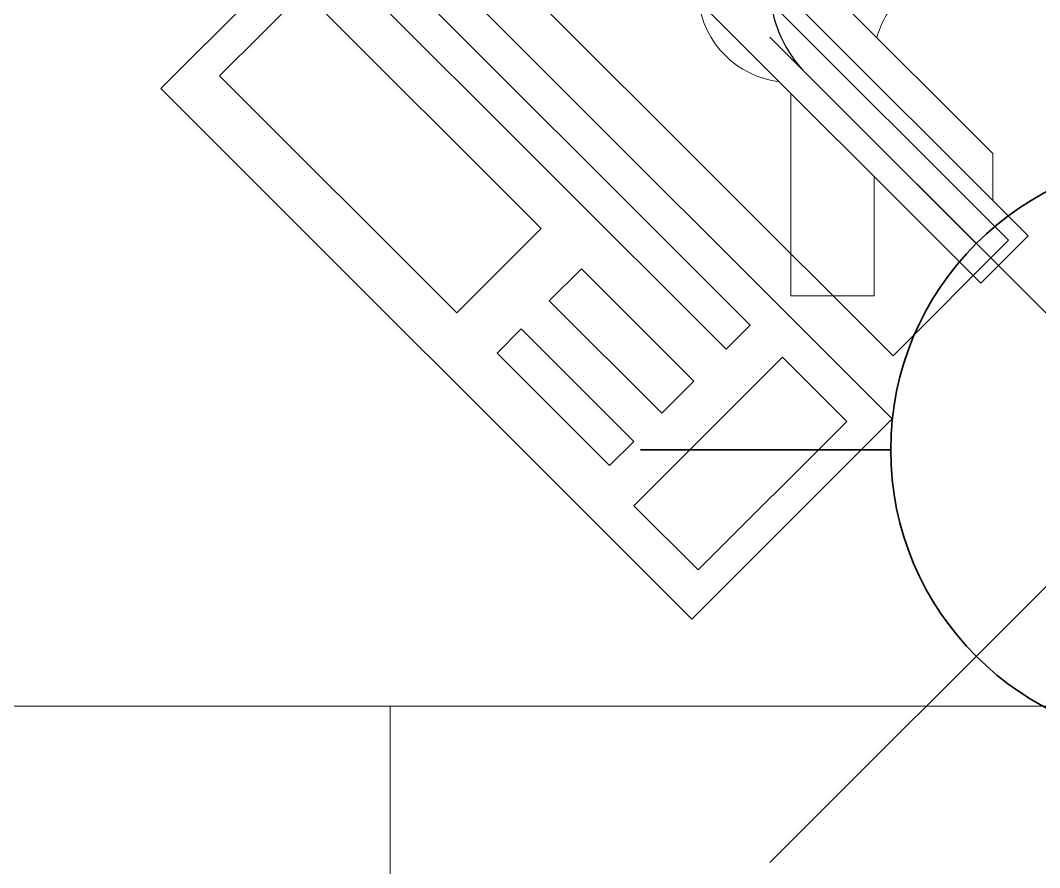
# Model space of a CAD drawing. Header units: inches. Extents: x -12418 to 57169, y -29325 to 19878.
# Drawn here: x 48121 to 48732, y 6331 to 6839 of the extents above; entities that cross this region are included whole.
import ezdxf
from ezdxf.enums import TextEntityAlignment as Align

# ---------------------------------------------------------------- set-up
doc = ezdxf.new("R2010")
doc.units = ezdxf.units.IN
doc.header["$LTSCALE"] = 25
doc.header["$MEASUREMENT"] = 0
doc.linetypes.add('DASHDOT', pattern=[25.4, 12.7, -6.35, 0, -6.35])
doc.linetypes.add('HIDDEN', pattern=[9.525, 6.35, -3.175])
doc.layers.get('0').update_dxf_attribs({"color": 8})
doc.layers.get('Defpoints').update_dxf_attribs({"color": 8})
for name, color, linetype, lineweight in [('00-Ground Floor$0$LOADING', 253, 'Continuous', 5), ('E-LITE-CLNG-CNDT', 6, 'DASHDOT', 35), ('E-LITE-EXIT-NUMB', 6, 'Continuous', 25), ('E-POWR-FLOR-CNDT', 6, 'HIDDEN', 25), ('E-POWR-WALL @ 100', 4, 'Continuous', 35)]:
    doc.layers.add(name, color=color, linetype=linetype, lineweight=lineweight)
doc.styles.add('DC_Simplex', font='SIMPLEX.shx', dxfattribs={"width": 0.7})

# ---------------------------------------------------------------- blocks, each defined once
blk = doc.blocks.new('00-Ground Floor$0$ITCWLS1-P')
at = {"layer": '00-Ground Floor$0$LOADING'}
for p, q in [((-0.17, 0.45), (-0.17, 0)), ((-0.17, 0.45), (0, 0.45)), ((0, 0.45), (0, 0)), ((-0.30509, 0.43, 0), (-0.30509, 0.02, 0)), ((-0.26509, 0.43, 0), (-0.26509, 0.02, 0)), ((-0.295, 0.02639), (-0.295, 0.40939)), ((-0.197, 0.02639), (-0.197, 0.40939)), ((-0.32509, 0.38, 0), (-0.32509, 0.07, 0)), ((-0.32509, 0.07, 0), (-0.30509, 0.05, 0)), ((-0.197, 0.02639), (-0.295, 0.02639)), ((-0.30509, 0.02, 0), (-0.26509, 0.02, 0)), ((-0.17, 0), (0, 0))]:
    blk.add_line(p, q, dxfattribs=at)
at = {"layer": '00-Ground Floor$0$LOADING', "extrusion": (2.48281e-10, -3.18408e-10, -1)}
for p, q in [((-0.26509, 0.18119), (-0.17907, 0.09517)), ((-0.26509, 0.11048), (-0.21443, 0.05981)), ((-0.17907, 0.09517), (-0.21443, 0.05981))]:
    blk.add_line(p, q, dxfattribs=at)
at = {"layer": '00-Ground Floor$0$LOADING'}
for points in [[(-0.12914, 0.40893), (-0.12914, 0.09996), (-0.14957, 0.09996), (-0.14957, 0.43047)], [(-0.14957, 0.09997), (-0.14957, 0.09997), (-0.14957, 0.09997), (-0.14957, 0.09997), (-0.14957, 0.09997), (-0.14957, 0.09997), (-0.14957, 0.09997), (-0.14957, 0.09997), (-0.14957, 0.09997)], [(-0.14957, 0.09997), (-0.14957, 0.09997), (-0.14957, 0.09997), (-0.14957, 0.09997), (-0.14957, 0.09997), (-0.14957, 0.09997), (-0.14957, 0.09997), (-0.14957, 0.09997), (-0.14957, 0.09997), (-0.14957, 0.09997), (-0.14957, 0.09997), (-0.14957, 0.09997), (-0.14957, 0.09997), (-0.14957, 0.09997), (-0.14957, 0.09997), (-0.14957, 0.09997), (-0.14957, 0.09997), (-0.14957, 0.09997)], [(-0.14957, 0.09996), (-0.14957, 0.09996), (-0.14957, 0.09996), (-0.14957, 0.09996), (-0.14957, 0.09996), (-0.14957, 0.09996), (-0.14957, 0.09996), (-0.14957, 0.09996), (-0.14957, 0.09996), (-0.14957, 0.09996)], [(-0.14957, 0.09996), (-0.14957, 0.09996), (-0.14957, 0.09996), (-0.14957, 0.09996), (-0.14957, 0.09996), (-0.14957, 0.09996), (-0.14957, 0.09996)], [(-0.14957, 0.09997), (-0.14957, 0.09997), (-0.14957, 0.09997), (-0.14957, 0.09997), (-0.14957, 0.09997), (-0.14957, 0.09997), (-0.14957, 0.09997), (-0.14957, 0.09997), (-0.14957, 0.09997), (-0.14957, 0.09997)], [(-0.14957, 0.09997), (-0.14957, 0.09997), (-0.14957, 0.09997), (-0.14957, 0.09997), (-0.14957, 0.09997), (-0.14957, 0.09997), (-0.14957, 0.09997), (-0.14957, 0.09997), (-0.14957, 0.09997), (-0.14957, 0.09997), (-0.14957, 0.09997), (-0.14957, 0.09997), (-0.14957, 0.09997), (-0.14957, 0.09997), (-0.14957, 0.09997)], [(-0.14957, 0.09997), (-0.14957, 0.09997), (-0.14957, 0.09997), (-0.14957, 0.09997), (-0.14957, 0.09997), (-0.14957, 0.09997), (-0.14957, 0.09997), (-0.14957, 0.09997), (-0.14957, 0.09997), (-0.14957, 0.09997)], [(-0.14957, 0.09997), (-0.14957, 0.09997), (-0.14957, 0.09997), (-0.14957, 0.09997), (-0.14957, 0.09997), (-0.14957, 0.09997), (-0.14957, 0.09997), (-0.14957, 0.09997), (-0.14957, 0.09997), (-0.14957, 0.09997)], [(-0.14957, 0.09996), (-0.14957, 0.09996), (-0.14957, 0.09996), (-0.14957, 0.09996), (-0.14957, 0.09996), (-0.14957, 0.09996), (-0.14957, 0.09996), (-0.14957, 0.09996), (-0.14957, 0.09996), (-0.14957, 0.09996), (-0.14957, 0.09996), (-0.14957, 0.09996), (-0.14957, 0.09996), (-0.14957, 0.09996), (-0.14957, 0.09996), (-0.14957, 0.09996), (-0.14957, 0.09996), (-0.14957, 0.09996), (-0.14957, 0.09997), (-0.14957, 0.09997), (-0.14957, 0.09997), (-0.14957, 0.09997), (-0.14957, 0.09997), (-0.14957, 0.09997), (-0.14957, 0.09997), (-0.14957, 0.09997), (-0.14957, 0.09997), (-0.14957, 0.09997), (-0.14957, 0.09997), (-0.14957, 0.09997), (-0.14957, 0.09997), (-0.14957, 0.09997), (-0.14956, 0.09997), (-0.14956, 0.09997), (-0.14956, 0.09997), (-0.14956, 0.09996), (-0.14956, 0.09996), (-0.14956, 0.09996), (-0.14956, 0.09996), (-0.14956, 0.09996), (-0.14956, 0.09996), (-0.14956, 0.09996), (-0.14956, 0.09996), (-0.14956, 0.09996), (-0.14956, 0.09996), (-0.14956, 0.09996), (-0.14956, 0.09996), (-0.14956, 0.09996), (-0.14957, 0.09996), (-0.14957, 0.09996), (-0.14957, 0.09996), (-0.14957, 0.09996), (-0.14957, 0.09996), (-0.14957, 0.09996)], [(-0.14957, 0.09996), (-0.14957, 0.09996), (-0.14957, 0.09996), (-0.14957, 0.09996), (-0.14957, 0.09996), (-0.14957, 0.09996), (-0.14957, 0.09996), (-0.14957, 0.09996), (-0.14957, 0.09996), (-0.14957, 0.09996), (-0.14957, 0.09997), (-0.14957, 0.09997), (-0.14957, 0.09997), (-0.14957, 0.09996), (-0.14957, 0.09996), (-0.14957, 0.09996), (-0.14957, 0.09996), (-0.14957, 0.09996), (-0.14957, 0.09996), (-0.14957, 0.09997), (-0.14957, 0.09997), (-0.14957, 0.09997), (-0.14957, 0.09997), (-0.14957, 0.09997), (-0.14957, 0.09997), (-0.14957, 0.09997), (-0.14957, 0.09997), (-0.14957, 0.09997), (-0.14957, 0.09997), (-0.14957, 0.09997), (-0.14957, 0.09997), (-0.14957, 0.09997), (-0.14957, 0.09997), (-0.14957, 0.09997), (-0.14957, 0.09997), (-0.14957, 0.09997), (-0.14957, 0.09997), (-0.14957, 0.09997), (-0.14957, 0.09997), (-0.14957, 0.09997), (-0.14957, 0.09997), (-0.14957, 0.09997), (-0.14957, 0.09997), (-0.14957, 0.09997), (-0.14957, 0.09997), (-0.14957, 0.09997), (-0.14957, 0.09997), (-0.14957, 0.09997), (-0.14957, 0.09997), (-0.14957, 0.09997), (-0.14957, 0.09997), (-0.14957, 0.09997), (-0.14957, 0.09997), (-0.14957, 0.09997), (-0.14957, 0.09997), (-0.14957, 0.09997), (-0.14957, 0.09997), (-0.14957, 0.09997), (-0.14957, 0.09997), (-0.14957, 0.09997), (-0.14957, 0.09997), (-0.14957, 0.09997), (-0.14957, 0.09997), (-0.14957, 0.09997), (-0.14957, 0.09997), (-0.14957, 0.09997), (-0.14957, 0.09997), (-0.14957, 0.09997), (-0.14957, 0.09997), (-0.14957, 0.09997), (-0.14957, 0.09997), (-0.14957, 0.09997), (-0.14957, 0.09997), (-0.14957, 0.09997), (-0.14957, 0.09997), (-0.14957, 0.09997), (-0.14957, 0.09997), (-0.14957, 0.09997), (-0.14957, 0.09997), (-0.14957, 0.09997), (-0.14956, 0.09997), (-0.14957, 0.09997), (-0.14957, 0.09997), (-0.14957, 0.09997), (-0.14957, 0.09997), (-0.14956, 0.09997), (-0.14957, 0.09997), (-0.14957, 0.09997), (-0.14957, 0.09997), (-0.14957, 0.09997), (-0.14957, 0.09997), (-0.14957, 0.09997), (-0.14957, 0.09997), (-0.14957, 0.09997), (-0.14957, 0.09997), (-0.14957, 0.09997), (-0.14956, 0.09997), (-0.14957, 0.09996), (-0.14957, 0.09996), (-0.14957, 0.09996), (-0.14956, 0.09996), (-0.14957, 0.09996), (-0.14957, 0.09996), (-0.14957, 0.09996), (-0.14957, 0.09996), (-0.14957, 0.09996), (-0.14957, 0.09996), (-0.14957, 0.09996), (-0.14957, 0.09996), (-0.14957, 0.09996), (-0.14957, 0.09996)], [(-0.14957, 0.09996), (-0.14957, 0.09996), (-0.14957, 0.09996), (-0.14957, 0.09996), (-0.14957, 0.09996), (-0.14957, 0.09996), (-0.14957, 0.09996), (-0.14957, 0.09996)], [(-0.14957, 0.09996), (-0.14957, 0.09996), (-0.14957, 0.09996), (-0.14957, 0.09996), (-0.14957, 0.09996), (-0.14957, 0.09996), (-0.14957, 0.09996), (-0.14957, 0.09996), (-0.14957, 0.09996), (-0.14957, 0.09996), (-0.14957, 0.09996), (-0.14957, 0.09996), (-0.14957, 0.09996), (-0.14957, 0.09996), (-0.14957, 0.09996), (-0.14957, 0.09996), (-0.14957, 0.09996), (-0.14957, 0.09996), (-0.14957, 0.09996), (-0.14957, 0.09996), (-0.14957, 0.09996), (-0.14957, 0.09996), (-0.14957, 0.09996), (-0.14957, 0.09996), (-0.14957, 0.09996), (-0.14957, 0.09996), (-0.14957, 0.09996), (-0.14957, 0.09996), (-0.14957, 0.09996), (-0.14957, 0.09996), (-0.14957, 0.09996), (-0.14957, 0.09996), (-0.14957, 0.09996), (-0.14957, 0.09996), (-0.14957, 0.09996), (-0.14957, 0.09996), (-0.14957, 0.09996), (-0.14957, 0.09996), (-0.14957, 0.09996), (-0.14957, 0.09996), (-0.14957, 0.09996), (-0.14957, 0.09996), (-0.14957, 0.09996), (-0.14957, 0.09996), (-0.14957, 0.09996), (-0.14957, 0.09996), (-0.14957, 0.09996), (-0.14957, 0.09996), (-0.14956, 0.09996), (-0.14956, 0.09996), (-0.14956, 0.09996), (-0.14956, 0.09996), (-0.14957, 0.09996), (-0.14957, 0.09996), (-0.14957, 0.09996), (-0.14957, 0.09996), (-0.14957, 0.09996), (-0.14957, 0.09996), (-0.14956, 0.09996), (-0.14957, 0.09996), (-0.14957, 0.09996), (-0.14957, 0.09996), (-0.14957, 0.09996), (-0.14957, 0.09996), (-0.14957, 0.09996), (-0.14957, 0.09996), (-0.14957, 0.09996), (-0.14957, 0.09996), (-0.14957, 0.09996), (-0.14956, 0.09996), (-0.14956, 0.09996), (-0.14957, 0.09996), (-0.14957, 0.09996), (-0.14957, 0.09996), (-0.14957, 0.09996), (-0.14957, 0.09996), (-0.14957, 0.09996), (-0.14957, 0.09996), (-0.14957, 0.09996), (-0.14957, 0.09996), (-0.14957, 0.09996), (-0.14957, 0.09996), (-0.14957, 0.09996), (-0.14957, 0.09996), (-0.14957, 0.09996), (-0.14957, 0.09996), (-0.14957, 0.09996), (-0.14957, 0.09996), (-0.14957, 0.09996)], [(-0.14957, 0.09996), (-0.14957, 0.09996), (-0.14957, 0.09996), (-0.14957, 0.09996), (-0.14957, 0.09996), (-0.14957, 0.09996), (-0.14957, 0.09996), (-0.14957, 0.09996), (-0.14957, 0.09996), (-0.14957, 0.09996), (-0.14957, 0.09996), (-0.14957, 0.09996)], [(-0.14957, 0.09996), (-0.14957, 0.09996), (-0.14956, 0.09996), (-0.14956, 0.09996), (-0.14956, 0.09996), (-0.14956, 0.09996), (-0.14957, 0.09996)], [(-0.14957, 0.09996), (-0.14957, 0.09996), (-0.14957, 0.09996), (-0.14957, 0.09996), (-0.14957, 0.09996), (-0.14957, 0.09996), (-0.14957, 0.09996), (-0.14957, 0.09996), (-0.14957, 0.09996), (-0.14956, 0.09996), (-0.14956, 0.09996), (-0.14956, 0.09996), (-0.14956, 0.09996), (-0.14956, 0.09996), (-0.14956, 0.09996), (-0.14956, 0.09996), (-0.14957, 0.09996)]]:
    blk.add_lwpolyline(points, dxfattribs=at)
for points in [[(-0.1019, 0.43047), (-0.03039, 0.43047), (-0.03039, 0.22944), (-0.1019, 0.22944)], [(-0.1019, 0.19536), (-0.07466, 0.19536), (-0.07466, 0.09996), (-0.1019, 0.09996)], [(-0.03039, 0.19536), (-0.05082, 0.19536), (-0.05082, 0.09996), (-0.03039, 0.09996)], [(-0.14956, 0.09996), (-0.14956, 0.09996), (-0.14956, 0.09996), (-0.14956, 0.09996), (-0.14956, 0.09996), (-0.14956, 0.09996), (-0.14956, 0.09996), (-0.14956, 0.09996), (-0.14957, 0.09996), (-0.14957, 0.09996), (-0.14957, 0.09996), (-0.14957, 0.09996), (-0.14957, 0.09996), (-0.14957, 0.09996), (-0.14957, 0.09996), (-0.14957, 0.09996), (-0.14957, 0.09996), (-0.14957, 0.09996), (-0.14957, 0.09996), (-0.14957, 0.09996), (-0.14957, 0.09996), (-0.14957, 0.09996), (-0.14957, 0.09996), (-0.14957, 0.09996), (-0.14957, 0.09996), (-0.14957, 0.09996), (-0.14957, 0.09996), (-0.14957, 0.09996), (-0.14957, 0.09996), (-0.14957, 0.09996), (-0.14957, 0.09996), (-0.14957, 0.09996), (-0.14957, 0.09996), (-0.14957, 0.09996), (-0.14957, 0.09996), (-0.14957, 0.09996), (-0.14957, 0.09996), (-0.14957, 0.09996), (-0.14957, 0.09996), (-0.14957, 0.09996), (-0.14957, 0.09996), (-0.14957, 0.09996), (-0.14957, 0.09996), (-0.14957, 0.09996), (-0.14957, 0.09996), (-0.14957, 0.09996), (-0.14957, 0.09996), (-0.14957, 0.09996), (-0.14957, 0.09996), (-0.14957, 0.09996), (-0.14957, 0.09996), (-0.14957, 0.09996), (-0.14957, 0.09996), (-0.14957, 0.09996), (-0.14957, 0.09996), (-0.14957, 0.09996), (-0.14957, 0.09996), (-0.14956, 0.09996), (-0.14956, 0.09996), (-0.14956, 0.09996), (-0.14956, 0.09996), (-0.14956, 0.09996), (-0.14956, 0.09996), (-0.14956, 0.09996), (-0.14956, 0.09996), (-0.14956, 0.09996), (-0.14956, 0.09996), (-0.14956, 0.09996), (-0.14956, 0.09996), (-0.14956, 0.09996), (-0.14956, 0.09996), (-0.14956, 0.09996), (-0.14956, 0.09996), (-0.14956, 0.09996), (-0.14956, 0.09996), (-0.14956, 0.09996), (-0.14956, 0.09996), (-0.14956, 0.09996), (-0.14956, 0.09996), (-0.14956, 0.09996), (-0.14956, 0.09996), (-0.14956, 0.09996), (-0.14956, 0.09996), (-0.14956, 0.09996), (-0.14956, 0.09996), (-0.14956, 0.09996), (-0.14956, 0.09996), (-0.14956, 0.09996), (-0.14956, 0.09996), (-0.14957, 0.09996), (-0.14957, 0.09996), (-0.14957, 0.09996), (-0.14957, 0.09996), (-0.14957, 0.09996), (-0.14957, 0.09996), (-0.14957, 0.09996), (-0.14957, 0.09996), (-0.14957, 0.09996), (-0.14957, 0.09996), (-0.14957, 0.09996), (-0.14957, 0.09996), (-0.14957, 0.09996), (-0.14957, 0.09996), (-0.14957, 0.09996), (-0.14957, 0.09996), (-0.14957, 0.09996), (-0.14957, 0.09996), (-0.14957, 0.09996), (-0.14957, 0.09996), (-0.14957, 0.09996), (-0.14957, 0.09996), (-0.14957, 0.09996), (-0.14957, 0.09996), (-0.14957, 0.09996), (-0.14957, 0.09996), (-0.14957, 0.09996), (-0.14957, 0.09996), (-0.14957, 0.09996), (-0.14957, 0.09996), (-0.14957, 0.09996), (-0.14957, 0.09996), (-0.14957, 0.09996), (-0.14957, 0.09996), (-0.14957, 0.09996), (-0.14957, 0.09996), (-0.14957, 0.09996), (-0.14957, 0.09996), (-0.14957, 0.09996), (-0.14957, 0.09996), (-0.14957, 0.09996), (-0.14957, 0.09996), (-0.14957, 0.09996), (-0.14957, 0.09996), (-0.14957, 0.09996), (-0.14957, 0.09996), (-0.14957, 0.09996), (-0.14957, 0.09996), (-0.14957, 0.09996), (-0.14957, 0.09996), (-0.14957, 0.09996), (-0.14957, 0.09996), (-0.14957, 0.09996), (-0.14957, 0.09996), (-0.14957, 0.09996), (-0.14957, 0.09996), (-0.14957, 0.09996), (-0.14957, 0.09996), (-0.14957, 0.09996), (-0.14957, 0.09996), (-0.14957, 0.09996), (-0.14957, 0.09996), (-0.14957, 0.09996), (-0.14957, 0.09996), (-0.14957, 0.09996), (-0.14956, 0.09996), (-0.14956, 0.09996), (-0.14956, 0.09996), (-0.14956, 0.09996), (-0.14956, 0.09996), (-0.14956, 0.09996), (-0.14956, 0.09996), (-0.14956, 0.09996), (-0.14956, 0.09996), (-0.14956, 0.09996), (-0.14956, 0.09996), (-0.14956, 0.09996), (-0.14956, 0.09996), (-0.14956, 0.09996), (-0.14956, 0.09996), (-0.14956, 0.09996), (-0.14956, 0.09996), (-0.14956, 0.09996), (-0.14956, 0.09996), (-0.14956, 0.09996), (-0.14956, 0.09996), (-0.14956, 0.09996), (-0.14956, 0.09996), (-0.14956, 0.09996), (-0.14956, 0.09996), (-0.14956, 0.09996), (-0.14956, 0.09996), (-0.14956, 0.09996), (-0.14956, 0.09996), (-0.14956, 0.09996), (-0.14956, 0.09996), (-0.14956, 0.09996), (-0.14956, 0.09996), (-0.14956, 0.09996), (-0.14956, 0.09996), (-0.14956, 0.09996), (-0.14956, 0.09996), (-0.14956, 0.09996), (-0.14956, 0.09996), (-0.14956, 0.09996), (-0.14956, 0.09996), (-0.14956, 0.09996), (-0.14956, 0.09996), (-0.14956, 0.09996), (-0.14956, 0.09996), (-0.14956, 0.09996), (-0.14956, 0.09996), (-0.14957, 0.09996), (-0.14957, 0.09996), (-0.14957, 0.09996), (-0.14957, 0.09996), (-0.14957, 0.09996), (-0.14957, 0.09996), (-0.14957, 0.09996), (-0.14957, 0.09996), (-0.14957, 0.09996), (-0.14957, 0.09996), (-0.14957, 0.09996), (-0.14957, 0.09996), (-0.14957, 0.09996), (-0.14957, 0.09996), (-0.14957, 0.09996), (-0.14957, 0.09996), (-0.14957, 0.09996), (-0.14957, 0.09996), (-0.14957, 0.09996), (-0.14957, 0.09996), (-0.14957, 0.09996), (-0.14957, 0.09996), (-0.14957, 0.09996), (-0.14957, 0.09996), (-0.14957, 0.09996), (-0.14957, 0.09996), (-0.14957, 0.09996), (-0.14957, 0.09996), (-0.14957, 0.09996), (-0.14957, 0.09996), (-0.14957, 0.09996), (-0.14957, 0.09996), (-0.14957, 0.09996), (-0.14957, 0.09996), (-0.14956, 0.09996), (-0.14956, 0.09996), (-0.14956, 0.09996), (-0.14956, 0.09996), (-0.14956, 0.09996), (-0.14956, 0.09996), (-0.14956, 0.09996), (-0.14956, 0.09996), (-0.14956, 0.09996), (-0.14956, 0.09996), (-0.14956, 0.09996), (-0.14956, 0.09996), (-0.14956, 0.09996), (-0.14956, 0.09996), (-0.14956, 0.09996), (-0.14956, 0.09996), (-0.14956, 0.09996), (-0.14956, 0.09996), (-0.14956, 0.09996), (-0.14956, 0.09996), (-0.14956, 0.09996), (-0.14956, 0.09996), (-0.14956, 0.09996), (-0.14956, 0.09996), (-0.14956, 0.09996), (-0.14956, 0.09996), (-0.14956, 0.09996), (-0.14956, 0.09996), (-0.14956, 0.09996), (-0.14956, 0.09996), (-0.14956, 0.09996), (-0.14956, 0.09996), (-0.14956, 0.09996), (-0.14956, 0.09996), (-0.14956, 0.09996), (-0.14956, 0.09996), (-0.14956, 0.09996), (-0.14956, 0.09996), (-0.14956, 0.09996), (-0.14956, 0.09996), (-0.14956, 0.09996), (-0.14956, 0.09996)], [(-0.14957, 0.09996), (-0.14957, 0.09996), (-0.14957, 0.09996), (-0.14957, 0.09996), (-0.14957, 0.09996), (-0.14957, 0.09996), (-0.14957, 0.09996), (-0.14957, 0.09996), (-0.14957, 0.09996), (-0.14957, 0.09996), (-0.14957, 0.09996), (-0.14957, 0.09996), (-0.14957, 0.09996), (-0.14957, 0.09996), (-0.14957, 0.09996), (-0.14957, 0.09996), (-0.14957, 0.09996), (-0.14957, 0.09996), (-0.14957, 0.09996), (-0.14957, 0.09996), (-0.14957, 0.09996), (-0.14957, 0.09996), (-0.14957, 0.09996), (-0.14957, 0.09996), (-0.14957, 0.09996), (-0.14957, 0.09996), (-0.14957, 0.09996), (-0.14957, 0.09996), (-0.14957, 0.09996), (-0.14957, 0.09996), (-0.14957, 0.09996), (-0.14957, 0.09996), (-0.14957, 0.09996), (-0.14957, 0.09996), (-0.14957, 0.09996), (-0.14957, 0.09996), (-0.14957, 0.09996), (-0.14957, 0.09996), (-0.14957, 0.09996), (-0.14957, 0.09996), (-0.14957, 0.09996), (-0.14957, 0.09996), (-0.14957, 0.09996), (-0.14957, 0.09996), (-0.14957, 0.09996), (-0.14957, 0.09996), (-0.14957, 0.09996), (-0.14957, 0.09996), (-0.14957, 0.09996), (-0.14957, 0.09996), (-0.14957, 0.09996), (-0.14957, 0.09996), (-0.14957, 0.09996), (-0.14957, 0.09996), (-0.14957, 0.09996), (-0.14957, 0.09996), (-0.14957, 0.09996), (-0.14957, 0.09996), (-0.14957, 0.09996), (-0.14957, 0.09996), (-0.14957, 0.09996), (-0.14957, 0.09996), (-0.14957, 0.09996), (-0.14957, 0.09996), (-0.14957, 0.09996), (-0.14957, 0.09996), (-0.14957, 0.09996), (-0.14957, 0.09996), (-0.14957, 0.09996), (-0.14957, 0.09996), (-0.14957, 0.09996), (-0.14957, 0.09996), (-0.14957, 0.09996), (-0.14957, 0.09996), (-0.14957, 0.09996), (-0.14957, 0.09996), (-0.14957, 0.09996), (-0.14957, 0.09996), (-0.14957, 0.09996), (-0.14957, 0.09996), (-0.14957, 0.09996), (-0.14957, 0.09996), (-0.14957, 0.09996), (-0.14957, 0.09996), (-0.14957, 0.09996), (-0.14957, 0.09996), (-0.14957, 0.09996), (-0.14957, 0.09996), (-0.14957, 0.09996), (-0.14957, 0.09996), (-0.14957, 0.09996), (-0.14957, 0.09996), (-0.14957, 0.09996), (-0.14957, 0.09996), (-0.14957, 0.09996), (-0.14957, 0.09996), (-0.14957, 0.09996), (-0.14957, 0.09996), (-0.14957, 0.09996), (-0.14957, 0.09996), (-0.14957, 0.09996), (-0.14957, 0.09996), (-0.14957, 0.09996), (-0.14957, 0.09996), (-0.14957, 0.09996), (-0.14957, 0.09996), (-0.14957, 0.09996), (-0.14957, 0.09996), (-0.14957, 0.09996), (-0.14957, 0.09996), (-0.14957, 0.09996), (-0.14957, 0.09996), (-0.14957, 0.09996), (-0.14957, 0.09996), (-0.14957, 0.09996), (-0.14957, 0.09996), (-0.14957, 0.09996), (-0.14957, 0.09996), (-0.14957, 0.09996), (-0.14957, 0.09996), (-0.14957, 0.09996), (-0.14957, 0.09996), (-0.14957, 0.09996), (-0.14957, 0.09996), (-0.14957, 0.09996), (-0.14957, 0.09996), (-0.14957, 0.09996), (-0.14957, 0.09996), (-0.14957, 0.09996), (-0.14957, 0.09996), (-0.14957, 0.09996), (-0.14957, 0.09996), (-0.14957, 0.09996), (-0.14957, 0.09996), (-0.14957, 0.09996), (-0.14957, 0.09996), (-0.14957, 0.09996), (-0.14957, 0.09996), (-0.14957, 0.09996), (-0.14957, 0.09996), (-0.14957, 0.09996), (-0.14957, 0.09996), (-0.14957, 0.09996), (-0.14957, 0.09996), (-0.14957, 0.09996), (-0.14957, 0.09996), (-0.14957, 0.09996), (-0.14957, 0.09996), (-0.14957, 0.09996), (-0.14957, 0.09996), (-0.14957, 0.09996), (-0.14957, 0.09996), (-0.14957, 0.09996), (-0.14957, 0.09996), (-0.14957, 0.09996), (-0.14957, 0.09996), (-0.14957, 0.09996), (-0.14957, 0.09996), (-0.14957, 0.09996), (-0.14957, 0.09996), (-0.14957, 0.09996), (-0.14957, 0.09996), (-0.14957, 0.09996), (-0.14957, 0.09996), (-0.14957, 0.09996), (-0.14957, 0.09996), (-0.14957, 0.09996), (-0.14957, 0.09996), (-0.14957, 0.09996), (-0.14957, 0.09996), (-0.14957, 0.09996), (-0.14957, 0.09996), (-0.14957, 0.09996), (-0.14957, 0.09996), (-0.14957, 0.09996), (-0.14957, 0.09996), (-0.14957, 0.09996), (-0.14957, 0.09996), (-0.14957, 0.09996), (-0.14957, 0.09996), (-0.14957, 0.09996), (-0.14957, 0.09996), (-0.14957, 0.09996), (-0.14957, 0.09996), (-0.14957, 0.09996), (-0.14957, 0.09996), (-0.14957, 0.09996), (-0.14957, 0.09996), (-0.14957, 0.09996), (-0.14957, 0.09996), (-0.14957, 0.09996), (-0.14957, 0.09996), (-0.14957, 0.09996), (-0.14957, 0.09996), (-0.14957, 0.09996), (-0.14957, 0.09996), (-0.14957, 0.09996), (-0.14957, 0.09996), (-0.14957, 0.09996), (-0.14957, 0.09996), (-0.14957, 0.09996), (-0.14957, 0.09996), (-0.14957, 0.09996), (-0.14957, 0.09996), (-0.14957, 0.09996), (-0.14957, 0.09996), (-0.14957, 0.09996), (-0.14957, 0.09996), (-0.14957, 0.09996), (-0.14957, 0.09996), (-0.14957, 0.09996), (-0.14957, 0.09996), (-0.14957, 0.09996), (-0.14957, 0.09996)], [(-0.14957, 0.09996), (-0.14957, 0.09996), (-0.14957, 0.09996), (-0.14957, 0.09996), (-0.14957, 0.09996), (-0.14957, 0.09996), (-0.14957, 0.09996), (-0.14957, 0.09996), (-0.14957, 0.09996), (-0.14957, 0.09996), (-0.14957, 0.09996), (-0.14957, 0.09996), (-0.14957, 0.09996), (-0.14957, 0.09996), (-0.14957, 0.09996), (-0.14957, 0.09996), (-0.14957, 0.09996), (-0.14957, 0.09996), (-0.14957, 0.09996), (-0.14957, 0.09996), (-0.14957, 0.09996), (-0.14957, 0.09996), (-0.14957, 0.09996), (-0.14957, 0.09996), (-0.14957, 0.09996), (-0.14957, 0.09996), (-0.14957, 0.09996), (-0.14957, 0.09996), (-0.14957, 0.09996), (-0.14957, 0.09996), (-0.14957, 0.09996), (-0.14957, 0.09996), (-0.14957, 0.09996), (-0.14957, 0.09996), (-0.14957, 0.09996), (-0.14957, 0.09996), (-0.14957, 0.09996), (-0.14957, 0.09996), (-0.14957, 0.09996), (-0.14957, 0.09996), (-0.14957, 0.09996), (-0.14957, 0.09996), (-0.14957, 0.09996), (-0.14957, 0.09996), (-0.14957, 0.09996), (-0.14957, 0.09996), (-0.14957, 0.09996), (-0.14957, 0.09996), (-0.14957, 0.09996), (-0.14957, 0.09996), (-0.14957, 0.09996), (-0.14957, 0.09996), (-0.14957, 0.09996), (-0.14957, 0.09996), (-0.14957, 0.09996), (-0.14957, 0.09996), (-0.14957, 0.09996), (-0.14957, 0.09996), (-0.14957, 0.09996), (-0.14957, 0.09996), (-0.14957, 0.09996), (-0.14957, 0.09996), (-0.14957, 0.09996), (-0.14957, 0.09996), (-0.14957, 0.09996), (-0.14957, 0.09996), (-0.14957, 0.09996), (-0.14957, 0.09996), (-0.14957, 0.09996), (-0.14957, 0.09996), (-0.14957, 0.09996), (-0.14957, 0.09996), (-0.14957, 0.09996), (-0.14957, 0.09996), (-0.14957, 0.09996), (-0.14957, 0.09996), (-0.14957, 0.09996), (-0.14957, 0.09996), (-0.14957, 0.09996), (-0.14957, 0.09996), (-0.14957, 0.09996), (-0.14957, 0.09996), (-0.14957, 0.09996), (-0.14957, 0.09996), (-0.14957, 0.09996), (-0.14957, 0.09996), (-0.14957, 0.09996), (-0.14957, 0.09996), (-0.14957, 0.09996), (-0.14957, 0.09996), (-0.14957, 0.09996), (-0.14957, 0.09996), (-0.14957, 0.09996), (-0.14957, 0.09996), (-0.14957, 0.09996), (-0.14957, 0.09996), (-0.14957, 0.09996), (-0.14957, 0.09996), (-0.14957, 0.09996), (-0.14957, 0.09996), (-0.14957, 0.09996), (-0.14957, 0.09996), (-0.14957, 0.09996), (-0.14957, 0.09996), (-0.14957, 0.09996), (-0.14957, 0.09996), (-0.14957, 0.09996), (-0.14957, 0.09996), (-0.14957, 0.09996), (-0.14957, 0.09996), (-0.14957, 0.09996), (-0.14957, 0.09996), (-0.14957, 0.09996), (-0.14957, 0.09996), (-0.14957, 0.09996), (-0.14957, 0.09996), (-0.14957, 0.09996), (-0.14957, 0.09996), (-0.14957, 0.09996), (-0.14957, 0.09996), (-0.14957, 0.09996), (-0.14957, 0.09996), (-0.14957, 0.09996), (-0.14957, 0.09996), (-0.14957, 0.09996), (-0.14957, 0.09996), (-0.14957, 0.09996), (-0.14957, 0.09996), (-0.14957, 0.09996), (-0.14957, 0.09996), (-0.14957, 0.09996), (-0.14957, 0.09996), (-0.14957, 0.09996), (-0.14957, 0.09996), (-0.14957, 0.09996), (-0.14957, 0.09996), (-0.14957, 0.09996), (-0.14957, 0.09996), (-0.14957, 0.09996), (-0.14957, 0.09996), (-0.14957, 0.09996), (-0.14957, 0.09996), (-0.14957, 0.09996), (-0.14957, 0.09996), (-0.14957, 0.09996), (-0.14957, 0.09996), (-0.14957, 0.09996), (-0.14957, 0.09996), (-0.14957, 0.09996), (-0.14957, 0.09996), (-0.14957, 0.09996), (-0.14957, 0.09996), (-0.14957, 0.09996), (-0.14957, 0.09996), (-0.14957, 0.09996), (-0.14957, 0.09996), (-0.14957, 0.09996), (-0.14957, 0.09996), (-0.14957, 0.09996), (-0.14957, 0.09996), (-0.14957, 0.09996), (-0.14957, 0.09996), (-0.14957, 0.09996), (-0.14957, 0.09996), (-0.14957, 0.09996), (-0.14957, 0.09996), (-0.14957, 0.09996), (-0.14957, 0.09996), (-0.14957, 0.09996), (-0.14957, 0.09996), (-0.14957, 0.09996), (-0.14957, 0.09996), (-0.14957, 0.09996), (-0.14957, 0.09996), (-0.14957, 0.09996), (-0.14957, 0.09996), (-0.14957, 0.09996), (-0.14957, 0.09996), (-0.14957, 0.09996), (-0.14957, 0.09996), (-0.14957, 0.09996), (-0.14957, 0.09996), (-0.14957, 0.09996), (-0.14957, 0.09996), (-0.14957, 0.09996), (-0.14957, 0.09996), (-0.14957, 0.09996), (-0.14957, 0.09996), (-0.14957, 0.09996), (-0.14957, 0.09996), (-0.14957, 0.09996), (-0.14957, 0.09996), (-0.14957, 0.09996), (-0.14957, 0.09996), (-0.14957, 0.09996), (-0.14957, 0.09996), (-0.14957, 0.09996), (-0.14957, 0.09996), (-0.14957, 0.09996), (-0.14957, 0.09996), (-0.14957, 0.09996), (-0.14957, 0.09996), (-0.14957, 0.09996), (-0.14957, 0.09996), (-0.14957, 0.09996), (-0.14957, 0.09996), (-0.14957, 0.09996), (-0.14957, 0.09996), (-0.14957, 0.09996), (-0.14957, 0.09996), (-0.14957, 0.09996), (-0.14957, 0.09996), (-0.14957, 0.09996), (-0.14957, 0.09996), (-0.14957, 0.09996), (-0.14957, 0.09996), (-0.14957, 0.09996), (-0.14957, 0.09996), (-0.14957, 0.09996)], [(-0.14957, 0.0727), (-0.02358, 0.0727), (-0.02358, 0.01818), (-0.14957, 0.01818)]]:
    blk.add_lwpolyline(points, close=True, dxfattribs=at)
for centre, radius, start, end in [((-0.3089, 0.225), 0.05564, 321.94311, 38.05689), ((-0.35032, 0.125), 0.05, 59.69066, 90)]:
    blk.add_arc(centre, radius, start, end, dxfattribs=at)
blk = doc.blocks.new('00-Ground Floor$0$GF21042A-P')
blk.add_line((0, 0), (1.4, 0))
blk = doc.blocks.new('00-Ground Floor$0$GF21046-P')
for p, q in [((0.4, 0), (0.4, 0.45)), ((-0.4, 0), (0.4, 0))]:
    blk.add_line(p, q)
blk = doc.blocks.new('00-Ground Floor')
at = {"layer": '00-Ground Floor$0$LOADING', "yscale": 1000, "zscale": 1000}
for name, p, xscale, rotation in [('00-Ground Floor$0$GF21042A-P', (47392.93, 6427.57, 0), 1000, 359.9999999991881), ('00-Ground Floor$0$ITCWLS1-P', (48523.69, 6479.65, 0.01), -1000, 44.99999999923502), ('00-Ground Floor$0$GF21046-P', (48342.93, 6027.57, 0), -1000, 270)]:
    blk.add_blockref(name, p, dxfattribs=dict(at, xscale=xscale, rotation=rotation))
blk = doc.blocks.new('*U47')
blk.add_line((0, 1.75), (0, 3.25))
blk.add_lwpolyline([(1.75, 0, 1), (-1.75, 0)], format="xyb", close=True)
at = {"layer": 'Defpoints'}
for p, q in [((-2.4749, 2.4749), (0, 0)), ((2.4749, 2.4749), (0, 0)), ((-2.4749, 0.7582), (2.4749, 0.7582))]:
    blk.add_line(p, q, dxfattribs=at)
at = {"layer": 'E-LITE-EXIT-NUMB', "style": 'DC_Simplex', "width": 0.7, "flags": 8}
blk.add_attdef('TYPE', text='', height=2, rotation=360, dxfattribs=at).set_placement((-2.682, 5.2383), align=Align.RIGHT)
blk.add_attdef('CIRCUIT', (2.682, 5.2383), '', height=2, rotation=360, dxfattribs=at)

msp = doc.modelspace()

# ---------------------------------------------------------------- linework, layer by layer
at = {"layer": 'E-POWR-FLOR-CNDT', "elevation": 0}
msp.add_lwpolyline([(46421.67, 7106.45), (46523.45, 7004.67, 0.198912), (46576.48, 6982.7), (48495.44, 6982.7, -0.414214), (48570.44, 6907.7), (48570.44, 6859.74, 0.198912), (48592.41, 6806.71), (48694.19, 6704.93)], format="xyb", dxfattribs=at)

# ---------------------------------------------------------------- block references
at = {"layer": 'E-LITE-CLNG-CNDT'}
msp.add_blockref('00-Ground Floor', (0, 0), dxfattribs=at)
at = {"layer": 'E-POWR-WALL @ 100', "xscale": 100, "yscale": 100, "zscale": 100, "rotation": 90.00000000000001}
msp.add_blockref('*U47', (48817.93, 6581.19, 0), dxfattribs=at)

doc.saveas('drawing.dxf')
